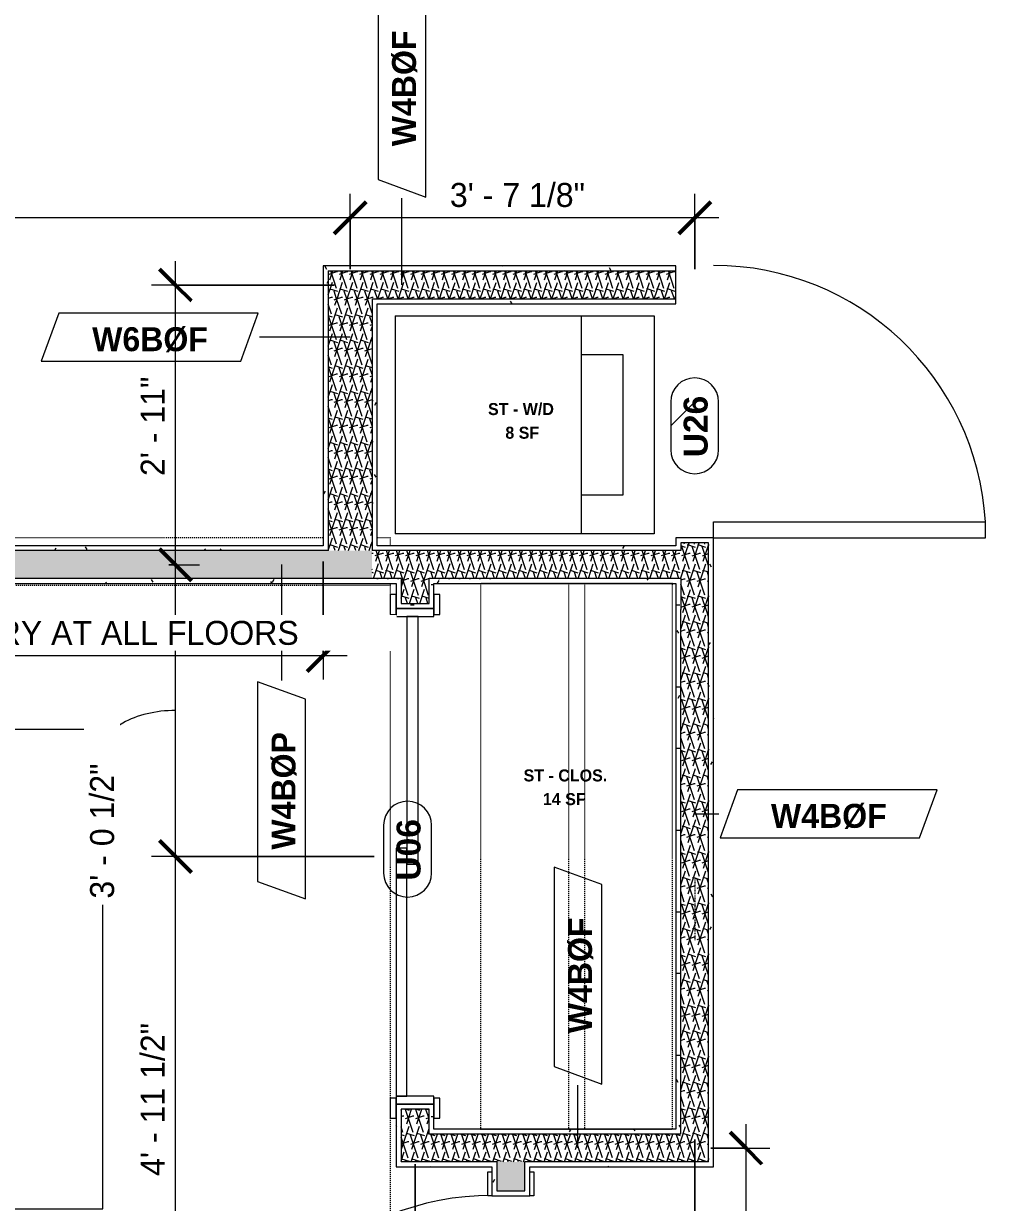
# Model space of a CAD drawing. Header units: inches. Extents: x -4058 to -1781, y 9814 to 12289.
# Drawn here: x -3332.9 to -3211.9, y 10569.7 to 10717.2 of the extents above; entities that cross this region are included whole.
import ezdxf

# ---------------------------------------------------------------- set-up
doc = ezdxf.new("R2010")
doc.units = ezdxf.units.IN
doc.header["$MEASUREMENT"] = 0
doc.linetypes.add('Dash', pattern=[0.25, 0.125, -0.125])
doc.linetypes.add('Dash 3_32_', pattern=[0.1875, 0.09375, -0.09375])
for name, color, linetype, lineweight in [('A-ANNO-DIMS', 211, 'Continuous', 9), ('A-ANNO-DIMS-32', 211, 'Continuous', 9), ('A-AREA-IDEN', 2, 'Continuous', 9), ('A-DETL-1', 90, 'Dash 3_32_', 9), ('A-DOOR-2', 31, 'Continuous', 9), ('A-DOOR-FRAM', 31, 'Continuous', 9), ('A-DOOR-IDEN', 31, 'Continuous', 9), ('A-WALL-2', 113, 'Continuous', 9), ('A-WALL-IDEN', 211, 'Continuous', 9), ('A-WALL-PATT-1', 9, 'Continuous', 9), ('I-FURN', 30, 'Continuous', 9), ('I-FURN-HDLN', 30, 'Dash', 9), ('P-SANR-FIXT', 6, 'Continuous', 9), ('Q-CASE', 31, 'Continuous', 9), ('Q-CASE-HDLN', 31, 'Dash', 9)]:
    doc.layers.add(name, color=color, linetype=linetype, lineweight=lineweight)
doc.styles.add('Arial_B', font='arialbd.ttf', dxfattribs={"height": 3})
doc.styles.add('Century Gothic', font='ufonts.com_century-gothic.ttf', dxfattribs={"height": 3})
doc.styles.add('Century Gothic_B', font='GOTHICB.TTF', dxfattribs={"height": 3})
doc.styles.add('Century Gothic_B_1', font='GOTHICB.TTF', dxfattribs={"height": 1.5})
doc.dimstyles.new('THE_DIMENSION_STRING', dxfattribs={"dimscale": 12, "dimtxt": 3.132505, "dimasz": 0.333333, "dimexe": 0.25, "dimexo": 0.166667, "dimgap": 0.041667, "dimtad": 1, "dimdec": 4, "dimrnd": 0.0625, "dimzin": 3, "dimdsep": 46, "dimlunit": 4, "dimtxsty": 'Century Gothic', "dimblk1": 'OBLIQUE', "dimblk2": 'OBLIQUE', "dimsah": 1, "dimcen": 0.09, "dimdle": 0.25, "dimazin": 0, "dimtfac": 1, "dimtdec": 4, "dimtix": 1, "dimtmove": 0, "dimatfit": 3, "dimfxl": 1, "dimtvp": 1, "dimtfill": 1, "dimfrac": 2, "dimtolj": 1, "dimtzin": 0, "dimarcsym": 2})
doc.dimstyles.new('THE_DIMENSION_STRING_1', dxfattribs={"dimscale": 12, "dimtxt": 3.132505, "dimasz": 0.333333, "dimexe": 0.25, "dimexo": 0.166667, "dimgap": 0.041667, "dimtad": 1, "dimdec": 4, "dimrnd": 0.0625, "dimzin": 3, "dimdsep": 46, "dimlunit": 4, "dimtxsty": 'Century Gothic', "dimblk1": 'OBLIQUE', "dimblk2": 'OBLIQUE', "dimsah": 1, "dimcen": 0.09, "dimdle": 0.25, "dimazin": 0, "dimtfac": 1, "dimtdec": 4, "dimtix": 1, "dimtmove": 1, "dimatfit": 3, "dimfxl": 1, "dimtvp": 1, "dimtfill": 1, "dimfrac": 2, "dimtolj": 1, "dimtzin": 0, "dimarcsym": 2})
doc.dimstyles.new('THE_DIMENSION_STRING_2', dxfattribs={"dimscale": 12, "dimtxt": 3.132505, "dimasz": 0.333333, "dimexe": 0.25, "dimexo": 0.166667, "dimgap": 0.041667, "dimtad": 1, "dimdec": 4, "dimrnd": 0.0625, "dimzin": 3, "dimdsep": 46, "dimlunit": 4, "dimtxsty": 'Century Gothic', "dimblk1": 'OBLIQUE', "dimblk2": 'OBLIQUE', "dimsah": 1, "dimcen": 0.09, "dimdle": 0.25, "dimazin": 0, "dimtfac": 1, "dimtdec": 4, "dimtix": 1, "dimtmove": 0, "dimatfit": 3, "dimfxl": 1, "dimtvp": 1, "dimtfill": 1, "dimfrac": 2, "dimtolj": 1, "dimtzin": 0, "dimarcsym": 2})
doc.dimstyles.new('THE_DIMENSION_STRING_3', dxfattribs={"dimscale": 12, "dimtxt": 3.132505, "dimasz": 0.333333, "dimexe": 0.25, "dimexo": 0.166667, "dimgap": 0.041667, "dimtad": 1, "dimdec": 4, "dimrnd": 0.0625, "dimzin": 3, "dimdsep": 46, "dimlunit": 4, "dimtxsty": 'Century Gothic', "dimblk1": 'OBLIQUE', "dimblk2": 'OBLIQUE', "dimsah": 1, "dimcen": 0.09, "dimdle": 0.25, "dimazin": 0, "dimtfac": 1, "dimtdec": 4, "dimtix": 1, "dimtmove": 0, "dimatfit": 3, "dimfxl": 1, "dimtvp": 1, "dimtfill": 1, "dimfrac": 2, "dimtolj": 1, "dimtzin": 0, "dimarcsym": 2})
doc.dimstyles.new('THE_DIMENSION_STRING_5', dxfattribs={"dimscale": 12, "dimtxt": 3.132505, "dimasz": 0.333333, "dimexe": 0.25, "dimexo": 0.166667, "dimgap": 0.041667, "dimtad": 1, "dimdec": 4, "dimrnd": 0.0625, "dimzin": 3, "dimdsep": 46, "dimlunit": 4, "dimtxsty": 'Century Gothic', "dimblk1": 'OBLIQUE', "dimblk2": 'OBLIQUE', "dimsah": 1, "dimcen": 0.09, "dimdle": 0.25, "dimazin": 0, "dimtfac": 1, "dimtdec": 4, "dimtix": 1, "dimtmove": 0, "dimatfit": 3, "dimfxl": 1, "dimtvp": 1, "dimtfill": 1, "dimfrac": 2, "dimtolj": 1, "dimtzin": 0, "dimarcsym": 2})
pattern_1 = [(0, (0, 0), (10.24, 2.56), [0.422, -7.258, 0.422, -7.258, -40.96]), (0, (0, 0), (10.24, 2.56), [-15.36, 0.422, -14.938, 0.422, -7.258, -17.92]), (0, (0, 0), (10.24, 2.56), [-38.4, 0.422, -4.698, 0.422, -12.378]), (120, (3.84, 1.28), (-7.33702503, 7.58810013), [0.422, -7.258, 0.422, -7.258, -40.96]), (120, (3.84, 1.28), (-7.33702503, 7.58810013), [-15.36, 0.422, -14.938, 0.422, -7.258, -17.92]), (120, (3.84, 1.28), (-7.33702503, 7.58810013), [-38.4, 0.422, -4.698, 0.422, -12.378]), (240, (5.12, 6.4), (-2.90297497, -10.14810013), [0.422, -7.258, 0.422, -7.258, -40.96]), (240, (5.12, 6.4), (-2.90297497, -10.14810013), [-15.36, 0.422, -14.938, 0.422, -7.258, -17.92]), (240, (5.12, 6.4), (-2.90297497, -10.14810013), [-38.4, 0.422, -4.698, 0.422, -12.378])]
pattern_2 = [(161.57, (0.16, 0.16), (-1.279773737, -0.000426766), [0, -9.107, 1.011, 0]), (18.43, (-0.16, 0.16), (-1.279773737, 0.000426766), [0, -9.107, 1.011, 0]), (108.43, (0.16, 0.16), (0.639452382, -3.199964008), [3.035, -7.083]), (71.57, (-0.16, 0.16), (0.639452382, 3.199964008), [3.035, -7.083])]

# ---------------------------------------------------------------- blocks, each defined once
blk = doc.blocks.new('SLIDING - FLUSH - SLIDING - FLUSH - 5-0 x 6-8-3934327-UNITS PLANS - 3RD FLOOR')
at = {"layer": 'A-DOOR-2'}
for p, q in [((-30.25, 3), (-32.75, 3)), ((-32.75, 3), (-32.75, 2.25)), ((-30.25, 2.25), (-30.25, 3)), ((30.25, 3), (30.25, 2.25)), ((32.75, 3), (30.25, 3)), ((32.75, 2.25), (32.75, 3)), ((-32.75, 2.25), (-30.25, 2.25)), ((1, 2.25), (-30, 2.25)), ((-30, 2.25), (-30, 0.88)), ((1, 0.88), (1, 2.25)), ((30.25, 2.25), (32.75, 2.25)), ((-30, 0.88), (1, 0.88)), ((30, 0.88), (-1, 0.88)), ((-1, 0.88), (-1, -0.5)), ((30, -0.5), (30, 0.88)), ((-1, -0.5), (30, -0.5)), ((-30.25, -2.5), (-32.75, -2.5)), ((-32.75, -2.5), (-32.75, -3.25)), ((-30.25, -3.25), (-30.25, -2.5)), ((32.75, -2.5), (30.25, -2.5)), ((30.25, -2.5), (30.25, -3.25)), ((32.75, -3.25), (32.75, -2.5)), ((-32.75, -3.25), (-30.25, -3.25)), ((30.25, -3.25), (32.75, -3.25))]:
    blk.add_line(p, q, dxfattribs=at)
at = {"layer": 'A-DOOR-FRAM'}
for p, q in [((-30, 2.25), (-31, 2.25)), ((-31, 2.25), (-31, -2.5)), ((-30, -2.5), (-30, 2.25)), ((31, 2.25), (30, 2.25)), ((30, 2.25), (30, -2.5)), ((31, -2.5), (31, 2.25)), ((-31, -2.5), (-30, -2.5)), ((30, -2.5), (31, -2.5))]:
    blk.add_line(p, q, dxfattribs=at)
blk = doc.blocks.new('SWING - SINGLE - FLUSH - SWING - FLUSH - 2-10 x 6-8 - PRIVACY-3983845-UNITS PLANS - 3RD FLOOR')
at = {"layer": 'A-DOOR-2'}
for p, q in [((15, -2.37), (15, -36.38)), ((17, -2.37), (15, -2.37)), ((17, -2.37), (17, -36.38)), ((17, -36.38), (15, -36.38))]:
    blk.add_line(p, q, dxfattribs=at)
blk.add_arc((17, -2.37), 34.07, 180, 266.6343, dxfattribs=at)
at = {"layer": 'A-DOOR-FRAM'}
for p, q in [((-20, 2.38), (-20, 2.88)), ((-20, 2.88), (-17, 2.88)), ((-17, 2.38), (-20, 2.38)), ((-17, 2.88), (-17, 2.38)), ((17, 2.38), (17, 2.88)), ((17, 2.88), (20, 2.88)), ((20, 2.38), (17, 2.38)), ((20, 2.88), (20, 2.38)), ((-20, -2.37), (-17, -2.37)), ((-20, -2.87), (-20, -2.37)), ((-17, -2.87), (-20, -2.87)), ((-17, -2.37), (-17, -2.87)), ((17, -2.37), (20, -2.37)), ((17, -2.87), (17, -2.37)), ((20, -2.87), (17, -2.87)), ((20, -2.37), (20, -2.87))]:
    blk.add_line(p, q, dxfattribs=at)
blk = doc.blocks.new('OD_CW_Closet - OD_CW_Closet-3786619-UNITS PLANS - 3RD FLOOR')
at = {"layer": 'Q-CASE-HDLN'}
for p, q in [((68.99, 24), (0.74, 24)), ((0.74, 24), (0.74, 0)), ((68.99, 0), (68.99, 24)), ((0.74, 13), (68.99, 13)), ((0.74, 11), (68.99, 11)), ((0.74, 0), (68.99, 0))]:
    blk.add_line(p, q, dxfattribs=at)
blk = doc.blocks.new('SWING - SINGLE - FLUSH - SWING - OFFSET PIVOT - 34_ x 80_ - DRYWALL FRAME-3983855-UNITS PLANS - 3RD FLOOR')
at = {"layer": 'A-DOOR-2'}
for p, q in [((15, 2.37), (15, 36.38)), ((17, 36.38), (15, 36.38)), ((17, 2.37), (17, 36.38)), ((17, 2.37), (15, 2.37))]:
    blk.add_line(p, q, dxfattribs=at)
blk.add_arc((17, 2.37), 34.07, 93.3657, 180, dxfattribs=at)
blk = doc.blocks.new('Bed-Standard - Queen 60_ x 79_-V86-UNITS PLANS - 3RD FLOOR')
at = {"layer": 'I-FURN'}
for p, q in [((40.69, 37.7), (-19.31, 37.7)), ((-19.31, 37.7), (-19.31, -41.3)), ((40.69, -41.3), (40.69, 37.7)), ((-16.31, 35.7), (-16.31, 23.7)), ((-16.31, 35.7), (37.69, 35.7)), ((37.69, 35.7), (37.69, 23.7)), ((40.69, 23.7), (-19.31, 17.13)), ((-16.31, 23.7), (37.69, 23.7)), ((-19.31, -41.3), (40.69, -41.3))]:
    blk.add_line(p, q, dxfattribs=at)
at = {"layer": 'I-FURN-HDLN'}
for p, q in [((-55.31, 37.7), (-55.31, 37.2)), ((58.69, -77.3), (58.69, 37.7)), ((64.69, 37.39), (64.69, 37.7)), ((64.69, -68.86), (64.69, 13.39)), ((-55.31, -17.36), (-55.31, -51.36)), ((64.69, -77.3), (64.69, -75.61)), ((-55.31, -77.3), (-7.94, -77.3)), ((-5.44, -77.3), (55.06, -77.3)), ((57.56, -77.3), (58.94, -77.3)), ((63.69, -77.3), (64.69, -77.3))]:
    blk.add_line(p, q, dxfattribs=at)
blk = doc.blocks.new('Stacked Washer and Dryer - 26_x25_ - Private-3627842-UNITS PLANS - 3RD FLOOR')
at = {"layer": 'P-SANR-FIXT'}
for p, q in [((0, 13.625), (32.4375, 13.625)), ((0, 13.625), (0, -13.625)), ((23.34375, -13.625), (23.34375, 13.625)), ((32.4375, 13.625), (32.4375, -13.625)), ((28.53125, 8.75), (23.34375, 8.75)), ((28.53125, -8.75), (28.53125, 8.75)), ((23.34375, -8.75), (28.53125, -8.75)), ((32.4375, -13.625), (0, -13.625))]:
    blk.add_line(p, q, dxfattribs=at)
blk = doc.blocks.new('DIMBLOCK112-UNITS PLANS - 3RD FLOOR')
at = {"layer": 'A-ANNO-DIMS-32', "lineweight": 50}
for p, q in [((-3313.9, 10613.03), (-3315.9, 10615.03)), ((-3313.9, 10613.03), (-3311.9, 10611.03)), ((-3313.9, 10553.53), (-3315.9, 10555.53)), ((-3313.9, 10553.53), (-3311.9, 10551.53))]:
    blk.add_line(p, q, dxfattribs=at)
at = {"layer": 'A-ANNO-DIMS-32'}
for p, q in [((-3289.05, 10613.03), (-3316.9, 10613.03)), ((-3313.9, 10553.53), (-3313.9, 10613.03)), ((-3313.9, 10613.03), (-3289.05, 10613.03)), ((-3296.02, 10553.53), (-3316.9, 10553.53)), ((-3313.9, 10553.53), (-3296.02, 10553.53))]:
    blk.add_line(p, q, dxfattribs=at)
at = {"layer": 'A-ANNO-DIMS-32', "color": 0, "insert": (-3318.25, 10573.04), "char_height": 3, "width": 24.5827, "attachment_point": 1, "rotation": 90, "line_spacing_factor": 0.984502, "style": 'Century Gothic', "bg_fill": 3, "box_fill_scale": 1.25, "bg_fill_color": 256, "bg_fill_true_color": 13158600, "bg_fill_transparency": 0}
blk.add_mtext('4\' - 11 1/2"', dxfattribs=at)
blk = doc.blocks.new('_Oblique')
at = {"color": 0, "linetype": 'ByBlock', "lineweight": -2}
blk.add_line((-0.5, -0.5), (0.5, 0.5), dxfattribs=at)
blk = doc.blocks.new('DIMBLOCK113-UNITS PLANS - 3RD FLOOR')
at = {"layer": 'A-ANNO-DIMS-32', "lineweight": 50}
for p, q in [((-3313.9, 10649.53), (-3315.9, 10651.53)), ((-3313.9, 10649.53), (-3311.9, 10647.53)), ((-3313.9, 10613.03), (-3315.9, 10615.03)), ((-3313.9, 10613.03), (-3311.9, 10611.03))]:
    blk.add_line(p, q, dxfattribs=at)
at = {"layer": 'A-ANNO-DIMS-32'}
for p, q in [((-3314.73, 10649.53), (-3310.9, 10649.53)), ((-3313.9, 10649.53), (-3314.73, 10649.53)), ((-3313.9, 10613.03), (-3313.9, 10649.53)), ((-3289.05, 10613.03), (-3316.9, 10613.03)), ((-3313.9, 10613.03), (-3289.05, 10613.03))]:
    blk.add_line(p, q, dxfattribs=at)
blk.add_ellipse((-3313.9, 10625.89), major_axis=(9.31, 0), ratio=0.579435, start_param=1.570796, end_param=3.141593, dxfattribs=at)
at = {"layer": 'A-ANNO-DIMS-32', "color": 0, "insert": (-3324.59, 10607.74), "char_height": 3, "width": 21.7784, "attachment_point": 1, "rotation": 90, "line_spacing_factor": 0.984502, "style": 'Century Gothic', "bg_fill": 3, "box_fill_scale": 1.25, "bg_fill_color": 256, "bg_fill_true_color": 13158600, "bg_fill_transparency": 0}
blk.add_mtext('3\' - 0 1/2"', dxfattribs=at)
blk = doc.blocks.new('DIMBLOCK114-UNITS PLANS - 3RD FLOOR')
at = {"layer": 'A-ANNO-DIMS-32'}
for p, q in [((-3313.9, 10649.53), (-3313.9, 10687.53)), ((-3294.05, 10684.53), (-3316.9, 10684.53)), ((-3313.9, 10684.53), (-3294.05, 10684.53)), ((-3314.73, 10649.53), (-3310.9, 10649.53)), ((-3313.9, 10649.53), (-3314.73, 10649.53))]:
    blk.add_line(p, q, dxfattribs=at)
at = {"layer": 'A-ANNO-DIMS-32', "lineweight": 50}
for p, q in [((-3313.9, 10684.53), (-3315.9, 10686.53)), ((-3313.9, 10684.53), (-3311.9, 10682.53)), ((-3313.9, 10649.53), (-3315.9, 10651.53)), ((-3313.9, 10649.53), (-3311.9, 10647.53))]:
    blk.add_line(p, q, dxfattribs=at)
at = {"layer": 'A-ANNO-DIMS-32', "color": 0, "insert": (-3318.25, 10660.62), "char_height": 3, "width": 15.394, "attachment_point": 1, "rotation": 90, "line_spacing_factor": 0.984502, "style": 'Century Gothic', "bg_fill": 3, "box_fill_scale": 1.25, "bg_fill_color": 256, "bg_fill_true_color": 13158600, "bg_fill_transparency": 0}
blk.add_mtext('2\' - 11"', dxfattribs=at)
blk = doc.blocks.new('DIMBLOCK115-UNITS PLANS - 3RD FLOOR')
at = {"layer": 'A-ANNO-DIMS-32'}
for p, q in [((-3283.92, 10574.53), (-3283.92, 10561.2)), ((-3283.92, 10564.2), (-3283.92, 10574.53)), ((-3248.92, 10574.53), (-3248.92, 10561.2)), ((-3248.92, 10564.2), (-3248.92, 10574.53)), ((-3286.92, 10564.2), (-3245.92, 10564.2))]:
    blk.add_line(p, q, dxfattribs=at)
at = {"layer": 'A-ANNO-DIMS-32', "lineweight": 50}
for p, q in [((-3283.92, 10564.2), (-3281.92, 10566.2)), ((-3248.92, 10564.2), (-3246.92, 10566.2)), ((-3283.92, 10564.2), (-3285.92, 10562.2)), ((-3248.92, 10564.2), (-3250.92, 10562.2))]:
    blk.add_line(p, q, dxfattribs=at)
at = {"layer": 'A-ANNO-DIMS-32', "color": 0, "insert": (-3272.84, 10568.55), "char_height": 3, "width": 15.394, "attachment_point": 1, "line_spacing_factor": 0.984502, "style": 'Century Gothic', "bg_fill": 3, "box_fill_scale": 1.25, "bg_fill_color": 256, "bg_fill_true_color": 13158600, "bg_fill_transparency": 0}
blk.add_mtext('2\' - 11"', dxfattribs=at)
blk = doc.blocks.new('DIMBLOCK118-UNITS PLANS - 3RD FLOOR')
at = {"layer": 'A-ANNO-DIMS-32'}
for p, q in [((-3248.92, 10574.53), (-3248.92, 10545.96)), ((-3248.92, 10548.96), (-3248.92, 10574.53)), ((-3271.92, 10549.79), (-3271.92, 10545.96)), ((-3271.92, 10548.96), (-3271.92, 10549.79)), ((-3271.92, 10548.96), (-3245.92, 10548.96))]:
    blk.add_line(p, q, dxfattribs=at)
at = {"layer": 'A-ANNO-DIMS-32', "lineweight": 50}
for p, q in [((-3271.92, 10548.96), (-3269.92, 10550.96)), ((-3248.92, 10548.96), (-3246.92, 10550.96)), ((-3271.92, 10548.96), (-3273.92, 10546.96)), ((-3248.92, 10548.96), (-3250.92, 10546.96))]:
    blk.add_line(p, q, dxfattribs=at)
at = {"layer": 'A-ANNO-DIMS-32', "color": 0, "insert": (-3266.84, 10553.31), "char_height": 3, "width": 15.394, "attachment_point": 1, "line_spacing_factor": 0.984502, "style": 'Century Gothic', "bg_fill": 3, "box_fill_scale": 1.25, "bg_fill_color": 256, "bg_fill_true_color": 13158600, "bg_fill_transparency": 0}
blk.add_mtext('1\' - 11"', dxfattribs=at)
blk = doc.blocks.new('Wall Tag - Arch Wall-3956453-UNITS PLANS - 3RD FLOOR')
at = {"layer": 'A-WALL-IDEN'}
for p, q in [((-0.3561, 0.0937), (-0.4244, -0.0937)), ((0.4244, 0.0937), (-0.3561, 0.0937)), ((0.3561, -0.0937), (0.4244, 0.0937)), ((-0.4244, -0.0937), (0.3561, -0.0937))]:
    blk.add_line(p, q, dxfattribs=at)
blk = doc.blocks.new('Door Tag - Type Mark-2601225-UNITS PLANS - 3RD FLOOR')
at = {"layer": 'A-DOOR-IDEN'}
for p, q in [((0.09375, 0.09375), (-0.09375, 0.09375)), ((-0.09375, -0.09375), (0.09375, -0.09375))]:
    blk.add_line(p, q, dxfattribs=at)
for centre, start, end in [((-0.09375, 0), 90, 270), ((0.09375, 0), 270, 90)]:
    blk.add_arc(centre, 0.09375, start, end, dxfattribs=at)
blk = doc.blocks.new('DIMBLOCK374-UNITS PLANS - 3RD FLOOR')
at = {"layer": 'A-ANNO-DIMS-32'}
for p, q in [((-3292.05, 10686.53), (-3292.05, 10695.95)), ((-3248.92, 10686.53), (-3248.92, 10695.95)), ((-3245.92, 10692.95), (-3292.05, 10692.95)), ((-3292.05, 10692.95), (-3292.05, 10686.53)), ((-3248.92, 10692.95), (-3248.92, 10686.53))]:
    blk.add_line(p, q, dxfattribs=at)
at = {"layer": 'A-ANNO-DIMS-32', "lineweight": 50}
for p, q in [((-3292.05, 10692.95), (-3290.05, 10694.95)), ((-3248.92, 10692.95), (-3246.92, 10694.95)), ((-3292.05, 10692.95), (-3294.05, 10690.95)), ((-3248.92, 10692.95), (-3250.92, 10690.95))]:
    blk.add_line(p, q, dxfattribs=at)
at = {"layer": 'A-ANNO-DIMS-32', "color": 0, "insert": (-3279.56, 10697.3), "char_height": 3, "width": 21.7784, "attachment_point": 1, "line_spacing_factor": 0.984502, "style": 'Century Gothic', "bg_fill": 3, "box_fill_scale": 1.25, "bg_fill_color": 256, "bg_fill_true_color": 13158600, "bg_fill_transparency": 0}
blk.add_mtext('3\' - 7 1/8"', dxfattribs=at)
blk = doc.blocks.new('DIMBLOCK375-UNITS PLANS - 3RD FLOOR')
at = {"layer": 'A-ANNO-DIMS-32'}
for p, q in [((-3405.92, 10692.12), (-3405.92, 10695.95)), ((-3292.05, 10686.53), (-3292.05, 10695.95)), ((-3292.05, 10692.95), (-3408.92, 10692.95)), ((-3405.92, 10692.95), (-3405.92, 10692.12)), ((-3292.05, 10692.95), (-3292.05, 10686.53))]:
    blk.add_line(p, q, dxfattribs=at)
at = {"layer": 'A-ANNO-DIMS-32', "lineweight": 50}
for p, q in [((-3405.92, 10692.95), (-3403.92, 10694.95)), ((-3292.05, 10692.95), (-3290.05, 10694.95)), ((-3405.92, 10692.95), (-3407.92, 10690.95)), ((-3292.05, 10692.95), (-3294.05, 10690.95))]:
    blk.add_line(p, q, dxfattribs=at)
at = {"layer": 'A-ANNO-DIMS-32', "color": 0, "insert": (-3358.06, 10697.3), "char_height": 3, "width": 21.7784, "attachment_point": 1, "line_spacing_factor": 0.984502, "style": 'Century Gothic', "bg_fill": 3, "box_fill_scale": 1.25, "bg_fill_color": 256, "bg_fill_true_color": 13158600, "bg_fill_transparency": 0}
blk.add_mtext('9\' - 5 7/8"', dxfattribs=at)
blk = doc.blocks.new('DIMBLOCK438-UNITS PLANS - 3RD FLOOR')
at = {"layer": 'A-ANNO-DIMS-32'}
for p, q in [((-3242.5, 10472.53), (-3242.5, 10579.53)), ((-3246.92, 10576.53), (-3239.5, 10576.53)), ((-3242.5, 10576.53), (-3246.92, 10576.53)), ((-3257.92, 10475.53), (-3239.5, 10475.53)), ((-3242.5, 10475.53), (-3257.92, 10475.53))]:
    blk.add_line(p, q, dxfattribs=at)
at = {"layer": 'A-ANNO-DIMS-32', "lineweight": 50}
for p, q in [((-3242.5, 10576.53), (-3244.5, 10578.53)), ((-3242.5, 10576.53), (-3240.5, 10574.53)), ((-3242.5, 10475.53), (-3244.5, 10477.53)), ((-3242.5, 10475.53), (-3240.5, 10473.53))]:
    blk.add_line(p, q, dxfattribs=at)
at = {"layer": 'A-ANNO-DIMS-32', "color": 0, "insert": (-3246.84, 10520.79), "char_height": 3, "width": 12.5897, "attachment_point": 1, "rotation": 90, "line_spacing_factor": 0.984502, "style": 'Century Gothic', "bg_fill": 3, "box_fill_scale": 1.25, "bg_fill_color": 256, "bg_fill_true_color": 13158600, "bg_fill_transparency": 0}
blk.add_mtext('8\' - 5"', dxfattribs=at)
blk = doc.blocks.new('DIMBLOCK796-UNITS PLANS - 3RD FLOOR')
at = {"layer": 'A-ANNO-DIMS-32'}
for p, q in [((-3248.92, 10577.59), (-3248.92, 10545.96)), ((-3248.92, 10548.96), (-3248.92, 10577.59)), ((-3204.32, 10554.76), (-3204.32, 10545.96)), ((-3204.32, 10548.96), (-3204.32, 10554.76)), ((-3251.92, 10548.96), (-3201.32, 10548.96))]:
    blk.add_line(p, q, dxfattribs=at)
at = {"layer": 'A-ANNO-DIMS-32', "lineweight": 50}
for p, q in [((-3248.92, 10548.96), (-3246.92, 10550.96)), ((-3204.32, 10548.96), (-3202.32, 10550.96)), ((-3248.92, 10548.96), (-3250.92, 10546.96)), ((-3204.32, 10548.96), (-3206.32, 10546.96))]:
    blk.add_line(p, q, dxfattribs=at)
at = {"layer": 'A-ANNO-DIMS-32', "color": 0, "insert": (-3235.7, 10553.31), "char_height": 3, "width": 21.7784, "attachment_point": 1, "line_spacing_factor": 0.984502, "style": 'Century Gothic', "bg_fill": 3, "box_fill_scale": 1.25, "bg_fill_color": 256, "bg_fill_true_color": 13158600, "bg_fill_transparency": 0}
blk.add_mtext('3\' - 8 5/8"', dxfattribs=at)
blk = doc.blocks.new('DIMBLOCK1311-UNITS PLANS - 3RD FLOOR')
at = {"layer": 'A-ANNO-DIMS-32'}
for p, q in [((-3389.49, 10649.91), (-3389.49, 10635.16)), ((-3389.49, 10638.16), (-3389.49, 10649.91)), ((-3295.42, 10649.91), (-3295.42, 10635.16)), ((-3295.42, 10638.16), (-3295.42, 10649.91)), ((-3392.49, 10638.16), (-3292.42, 10638.16))]:
    blk.add_line(p, q, dxfattribs=at)
at = {"layer": 'A-ANNO-DIMS-32', "lineweight": 50}
for p, q in [((-3389.49, 10638.16), (-3387.49, 10640.16)), ((-3295.42, 10638.16), (-3293.42, 10640.16)), ((-3389.49, 10638.16), (-3391.49, 10636.16)), ((-3295.42, 10638.16), (-3297.42, 10636.16))]:
    blk.add_line(p, q, dxfattribs=at)
at = {"layer": 'A-ANNO-DIMS-32', "color": 0, "insert": (-3382.08, 10642.5), "char_height": 3, "width": 95.1088, "attachment_point": 1, "line_spacing_factor": 0.984502, "style": 'Century Gothic', "bg_fill": 3, "box_fill_scale": 1.25, "bg_fill_color": 256, "bg_fill_true_color": 13158600, "bg_fill_transparency": 0}
blk.add_mtext('25 SF OPEN CLERESTORY AT ALL FLOORS', dxfattribs=at)

msp = doc.modelspace()

# ---------------------------------------------------------------- hatches: boundary and pattern name
at = {"layer": 'A-WALL-PATT-1'}
h = msp.add_hatch(dxfattribs=at)
h.set_pattern_fill('FP_1', color=256, style=0, pattern_type=2)
h.set_pattern_definition(pattern_1)
h.paths.add_polyline_path([(-3251.29874, 10686.28481), (-3251.29874, 10686.90981), (-3295.42374, 10686.90981), (-3295.42374, 10686.28481), (-3254.6564, 10686.28481)], flags=0)
h = msp.add_hatch(dxfattribs=at)
h.set_pattern_fill('FP_1', color=256, style=0, pattern_type=2)
h.set_pattern_definition(pattern_1)
h.paths.add_polyline_path([(-3295.42374, 10651.90981), (-3294.79874, 10651.90981), (-3294.79874, 10686.28481), (-3295.42374, 10686.28481), (-3295.42374, 10669.36329)], flags=0)
h = msp.add_hatch(dxfattribs=at)
h.set_pattern_fill('FP_5', color=256, style=0, pattern_type=2)
h.set_pattern_definition(pattern_2)
h.paths.add_polyline_path([(-3251.29874, 10682.78481), (-3251.29874, 10686.28481), (-3294.79874, 10686.28481), (-3294.79874, 10682.78481), (-3254.6564, 10682.78481)], flags=0)
h = msp.add_hatch(dxfattribs=at)
h.set_pattern_fill('FP_5', color=256, style=0, pattern_type=2)
h.set_pattern_definition(pattern_2)
h.paths.add_polyline_path([(-3294.79874, 10651.28481), (-3289.29874, 10651.28481), (-3289.29874, 10682.78481), (-3294.79874, 10682.78481), (-3294.79874, 10651.90981)], flags=0)
h = msp.add_hatch(dxfattribs=at)
h.set_pattern_fill('FP_1', color=256, style=0, pattern_type=2)
h.set_pattern_definition(pattern_1)
h.paths.add_polyline_path([(-3289.29874, 10682.15981), (-3251.29874, 10682.15981), (-3251.29874, 10682.78481), (-3289.29874, 10682.78481)], flags=0)
h = msp.add_hatch(dxfattribs=at)
h.set_pattern_fill('FP_1', color=256, style=0, pattern_type=2)
h.set_pattern_definition(pattern_1)
h.paths.add_polyline_path([(-3288.67374, 10651.28481), (-3288.67374, 10682.15981), (-3289.29874, 10682.15981), (-3289.29874, 10651.28481), (-3288.96921, 10651.28481)], flags=0)
h = msp.add_hatch(dxfattribs=at)
h.set_pattern_fill('FP_1', color=256, style=0, pattern_type=2)
h.set_pattern_definition(pattern_1)
h.paths.add_polyline_path([(-3251.29874, 10643.9144), (-3250.67374, 10643.9144), (-3250.67374, 10647.78481), (-3251.29874, 10647.78481), (-3251.29874, 10647.15981)], flags=0)
h.paths.add_polyline_path([(-3251.29874, 10651.28481), (-3250.67374, 10651.28481), (-3250.67374, 10652.28481), (-3248.92374, 10652.28481), (-3248.92374, 10652.90981), (-3251.29874, 10652.90981), (-3251.29874, 10651.90981)], flags=0)
h = msp.add_hatch(dxfattribs=at)
h.set_pattern_fill('FP_1', color=256, style=0, pattern_type=2)
h.set_pattern_definition(pattern_1)
h.paths.add_polyline_path([(-3247.17374, 10643.9144), (-3246.54874, 10643.9144), (-3246.54874, 10652.90981), (-3248.92374, 10652.90981), (-3248.92374, 10652.28481), (-3247.17374, 10652.28481)], flags=0)
h = msp.add_hatch(dxfattribs=at)
h.set_pattern_fill('FP_1', color=256, style=0, pattern_type=2)
h.set_pattern_definition(pattern_1)
h.paths.add_polyline_path([(-3401.67374, 10651.28481), (-3393.86124, 10651.28481), (-3393.86124, 10651.90981), (-3401.67374, 10651.90981)], flags=0)
h.paths.add_polyline_path([(-3390.11124, 10651.28481), (-3294.79874, 10651.28481), (-3294.79874, 10651.90981), (-3390.11124, 10651.90981)], flags=0)
h = msp.add_hatch(dxfattribs=at)
h.set_pattern_fill('FP_5', color=256, style=0, pattern_type=2)
h.set_pattern_definition(pattern_2)
h.paths.add_polyline_path([(-3401.67374, 10647.78481), (-3289.29874, 10647.78481), (-3289.29874, 10651.28481), (-3401.67374, 10651.28481)], flags=0)
h = msp.add_hatch(dxfattribs=at)
h.set_pattern_fill('FP_5', color=256, style=0, pattern_type=2)
h.set_pattern_definition(pattern_2)
h.paths.add_polyline_path([(-3285.67374, 10647.78481), (-3250.67374, 10647.78481), (-3250.67374, 10651.28481), (-3289.29874, 10651.28481), (-3289.29874, 10647.78481), (-3288.67374, 10647.78481)], flags=0)
h = msp.add_hatch(dxfattribs=at)
h.set_pattern_fill('FP_1', color=256, style=0, pattern_type=2)
h.set_pattern_definition(pattern_1)
h.paths.add_polyline_path([(-3288.67374, 10651.28481), (-3251.29874, 10651.28481), (-3251.29874, 10651.90981), (-3288.67374, 10651.90981)], flags=0)
h = msp.add_hatch(dxfattribs=at)
h.set_pattern_fill('FP_5', color=256, style=0, pattern_type=2)
h.set_pattern_definition(pattern_2)
h.paths.add_polyline_path([(-3247.17374, 10643.9144), (-3247.17374, 10652.28481), (-3250.67374, 10652.28481), (-3250.67374, 10643.9144), (-3248.92374, 10643.9144)], flags=0)
h = msp.add_hatch(dxfattribs=at)
h.set_pattern_fill('FP_1', color=256, style=0, pattern_type=2)
h.set_pattern_definition(pattern_1)
h.paths.add_polyline_path([(-3401.67374, 10647.15981), (-3288.67374, 10647.15981), (-3288.67374, 10647.78481), (-3401.67374, 10647.78481)], flags=0)
h = msp.add_hatch(dxfattribs=at)
h.set_pattern_fill('FP_1', color=256, style=0, pattern_type=2)
h.set_pattern_definition(pattern_1)
h.paths.add_polyline_path([(-3288.67374, 10647.15981), (-3285.67374, 10647.15981), (-3285.67374, 10647.78481), (-3288.67374, 10647.78481)], flags=0)
h.paths.add_polyline_path([(-3282.17374, 10647.15981), (-3251.29874, 10647.15981), (-3251.29874, 10647.78481), (-3282.17374, 10647.78481)], flags=0)
h = msp.add_hatch(dxfattribs=at)
h.set_pattern_fill('FP_1', color=256, style=0, pattern_type=2)
h.set_pattern_definition(pattern_1)
h.paths.add_polyline_path([(-3286.29874, 10574.15981), (-3285.67374, 10574.15981), (-3285.67374, 10581.40981), (-3283.92374, 10581.40981), (-3283.92374, 10582.03481), (-3286.29874, 10582.03481), (-3286.29874, 10575.8283)], flags=0)
h.paths.add_polyline_path([(-3286.29874, 10644.03481), (-3283.92374, 10644.03481), (-3283.92374, 10644.65981), (-3285.67374, 10644.65981), (-3285.67374, 10647.15981), (-3286.29874, 10647.15981)], flags=0)
h = msp.add_hatch(dxfattribs=at)
h.set_pattern_fill('FP_5', color=256, style=0, pattern_type=2)
h.set_pattern_definition(pattern_2)
h.paths.add_polyline_path([(-3282.17374, 10574.78481), (-3282.17374, 10581.40981), (-3285.67374, 10581.40981), (-3285.67374, 10574.78481)], flags=0)
h.paths.add_polyline_path([(-3285.67374, 10644.65981), (-3282.17374, 10644.65981), (-3282.17374, 10647.78481), (-3285.67374, 10647.78481), (-3285.67374, 10647.15981)], flags=0)
h = msp.add_hatch(dxfattribs=at)
h.set_pattern_fill('FP_1', color=256, style=0, pattern_type=2)
h.set_pattern_definition(pattern_1)
h.paths.add_polyline_path([(-3282.17374, 10578.28481), (-3281.54874, 10578.28481), (-3281.54874, 10582.03481), (-3283.92374, 10582.03481), (-3283.92374, 10581.40981), (-3282.17374, 10581.40981)], flags=0)
h.paths.add_polyline_path([(-3281.54874, 10644.03481), (-3281.54874, 10647.15981), (-3282.17374, 10647.15981), (-3282.17374, 10644.65981), (-3283.92374, 10644.65981), (-3283.92374, 10644.03481)], flags=0)
h = msp.add_hatch(dxfattribs=at)
h.set_pattern_fill('FP_1', color=256, style=0, pattern_type=2)
h.set_pattern_definition(pattern_1)
h.paths.add_polyline_path([(-3250.67374, 10578.28481), (-3250.67374, 10643.9144), (-3251.29874, 10643.9144), (-3251.29874, 10578.28481)], flags=0)
h = msp.add_hatch(dxfattribs=at)
h.set_pattern_fill('FP_5', color=256, style=0, pattern_type=2)
h.set_pattern_definition(pattern_2)
h.paths.add_polyline_path([(-3250.67374, 10574.78481), (-3247.17374, 10574.78481), (-3247.17374, 10643.9144), (-3250.67374, 10643.9144), (-3250.67374, 10578.28481)], flags=0)
h = msp.add_hatch(dxfattribs=at)
h.set_pattern_fill('FP_1', color=256, style=0, pattern_type=2)
h.set_pattern_definition(pattern_1)
h.paths.add_polyline_path([(-3246.54874, 10574.15981), (-3246.54874, 10643.9144), (-3247.17374, 10643.9144), (-3247.17374, 10574.15981)], flags=0)
h = msp.add_hatch(dxfattribs=at)
h.set_pattern_fill('FP_5', color=256, style=0, pattern_type=2)
h.set_pattern_definition(pattern_2)
h.paths.add_polyline_path([(-3282.17374, 10574.78481), (-3250.67374, 10574.78481), (-3250.67374, 10578.28481), (-3282.17374, 10578.28481), (-3282.17374, 10575.8283)], flags=0)
h = msp.add_hatch(dxfattribs=at)
h.set_pattern_fill('FP_1', color=256, style=0, pattern_type=2)
h.set_pattern_definition(pattern_1)
h.paths.add_polyline_path([(-3281.54874, 10578.28481), (-3251.29874, 10578.28481), (-3251.29874, 10578.90981), (-3281.54874, 10578.90981)], flags=0)
h = msp.add_hatch(dxfattribs=at)
h.set_pattern_fill('FP_1', color=256, style=0, pattern_type=2)
h.set_pattern_definition(pattern_1)
h.paths.add_polyline_path([(-3285.67374, 10574.15981), (-3273.67374, 10574.15981), (-3273.67374, 10574.78481), (-3285.67374, 10574.78481)], flags=0)
h.paths.add_polyline_path([(-3270.17374, 10574.15981), (-3247.17374, 10574.15981), (-3247.17374, 10574.78481), (-3270.17374, 10574.78481)], flags=0)
h = msp.add_hatch(dxfattribs=at)
h.set_pattern_fill('FP_5', color=256, style=0, pattern_type=2)
h.set_pattern_definition(pattern_2)
h.paths.add_polyline_path([(-3273.67374, 10475.5394), (-3270.17374, 10475.5394), (-3270.17374, 10489.90981), (-3273.67374, 10489.90981), (-3273.67374, 10482.29331)], flags=0)
h.paths.add_polyline_path([(-3273.67374, 10525.15981), (-3270.17374, 10525.15981), (-3270.17374, 10535.90981), (-3273.67374, 10535.90981), (-3273.67374, 10528.78481)], flags=0)
h.paths.add_polyline_path([(-3273.67374, 10571.15981), (-3270.17374, 10571.15981), (-3270.17374, 10574.78481), (-3273.67374, 10574.78481), (-3273.67374, 10574.15981)], flags=0)
h = msp.add_hatch(dxfattribs=at)
h.set_pattern_fill('FP_1', color=256, style=0, pattern_type=2)
h.set_pattern_definition(pattern_1)
h.paths.add_polyline_path([(-3273.67374, 10475.5394), (-3273.67374, 10489.90981), (-3271.92374, 10489.90981), (-3271.92374, 10490.53481), (-3274.29874, 10490.53481), (-3274.29874, 10475.5394)], flags=0)
h.paths.add_polyline_path([(-3274.29874, 10524.53481), (-3271.92374, 10524.53481), (-3271.92374, 10525.15981), (-3273.67374, 10525.15981), (-3273.67374, 10528.78481), (-3274.29874, 10528.78481), (-3274.29874, 10528.15981)], flags=0)
h.paths.add_polyline_path([(-3273.67374, 10532.28481), (-3273.67374, 10535.90981), (-3271.92374, 10535.90981), (-3271.92374, 10536.53481), (-3274.29874, 10536.53481), (-3274.29874, 10532.28481)], flags=0)
h.paths.add_polyline_path([(-3274.29874, 10570.53481), (-3271.92374, 10570.53481), (-3271.92374, 10571.15981), (-3273.67374, 10571.15981), (-3273.67374, 10574.15981), (-3274.29874, 10574.15981)], flags=0)
h = msp.add_hatch(dxfattribs=at)
h.set_pattern_fill('FP_1', color=256, style=0, pattern_type=2)
h.set_pattern_definition(pattern_1)
h.paths.add_polyline_path([(-3270.17374, 10475.5394), (-3269.54874, 10475.5394), (-3269.54874, 10490.53481), (-3271.92374, 10490.53481), (-3271.92374, 10489.90981), (-3270.17374, 10489.90981), (-3270.17374, 10482.29331)], flags=0)
h.paths.add_polyline_path([(-3271.92374, 10524.53481), (-3269.54874, 10524.53481), (-3269.54874, 10536.53481), (-3271.92374, 10536.53481), (-3271.92374, 10535.90981), (-3270.17374, 10535.90981), (-3270.17374, 10525.15981), (-3271.92374, 10525.15981)], flags=0)
h.paths.add_polyline_path([(-3271.92374, 10570.53481), (-3269.54874, 10570.53481), (-3269.54874, 10574.15981), (-3270.17374, 10574.15981), (-3270.17374, 10571.15981), (-3271.92374, 10571.15981)], flags=0)

# ---------------------------------------------------------------- linework, layer by layer
at = {"layer": 'A-DETL-1'}
msp.add_line((-3248.92374, 10610.2246), (-3248.92374, 10602.53481), dxfattribs=at)
at = {"layer": 'A-DOOR-IDEN'}
msp.add_line((-3248.92374, 10669.90981), (-3251.92374, 10666.90981), dxfattribs=at)
at = {"layer": 'A-WALL-2'}
for p, q in [((-3251.29874, 10686.90981), (-3295.42374, 10686.90981)), ((-3295.42374, 10686.90981), (-3295.42374, 10651.90981)), ((-3251.29874, 10682.15981), (-3251.29874, 10686.90981)), ((-3294.79874, 10686.28481), (-3251.29874, 10686.28481)), ((-3294.79874, 10686.28481), (-3294.79874, 10651.28481)), ((-3289.29874, 10682.78481), (-3251.29874, 10682.78481)), ((-3289.29874, 10682.78481), (-3289.29874, 10651.28481)), ((-3288.67374, 10682.15981), (-3251.29874, 10682.15981)), ((-3288.67374, 10651.90981), (-3288.67374, 10682.15981)), ((-3251.29874, 10652.90981), (-3251.29874, 10651.90981)), ((-3246.54874, 10652.90981), (-3251.29874, 10652.90981)), ((-3246.54874, 10643.9144), (-3246.54874, 10652.90981)), ((-3294.79874, 10651.28481), (-3390.11124, 10651.28481)), ((-3295.42374, 10651.90981), (-3389.48624, 10651.90981)), ((-3250.67374, 10651.28481), (-3289.29874, 10651.28481)), ((-3251.29874, 10651.90981), (-3288.67374, 10651.90981)), ((-3250.67374, 10652.28481), (-3250.67374, 10651.28481)), ((-3247.17374, 10652.28481), (-3250.67374, 10652.28481)), ((-3247.17374, 10643.9144), (-3247.17374, 10652.28481)), ((-3285.67374, 10647.78481), (-3401.67374, 10647.78481)), ((-3401.67374, 10647.15981), (-3286.29874, 10647.15981)), ((-3286.29874, 10647.15981), (-3286.29874, 10644.03481)), ((-3285.67374, 10647.78481), (-3285.67374, 10644.65981)), ((-3282.17374, 10644.65981), (-3282.17374, 10647.78481)), ((-3250.67374, 10647.78481), (-3282.17374, 10647.78481)), ((-3281.54874, 10644.03481), (-3281.54874, 10647.15981)), ((-3281.54874, 10647.15981), (-3251.29874, 10647.15981)), ((-3251.29874, 10647.15981), (-3251.29874, 10643.9144)), ((-3250.67374, 10647.78481), (-3250.67374, 10643.9144)), ((-3286.29874, 10644.03481), (-3281.54874, 10644.03481)), ((-3285.67374, 10644.65981), (-3282.17374, 10644.65981)), ((-3251.29874, 10643.9144), (-3251.29874, 10578.90981)), ((-3250.67374, 10578.28481), (-3250.67374, 10643.9144)), ((-3247.17374, 10574.78481), (-3247.17374, 10643.9144)), ((-3246.54874, 10574.15981), (-3246.54874, 10643.9144)), ((-3281.54874, 10582.03481), (-3286.29874, 10582.03481)), ((-3286.29874, 10582.03481), (-3286.29874, 10574.15981)), ((-3281.54874, 10578.90981), (-3281.54874, 10582.03481)), ((-3282.17374, 10581.40981), (-3285.67374, 10581.40981)), ((-3285.67374, 10581.40981), (-3285.67374, 10574.78481)), ((-3282.17374, 10578.28481), (-3282.17374, 10581.40981)), ((-3250.67374, 10578.28481), (-3282.17374, 10578.28481)), ((-3251.29874, 10578.90981), (-3281.54874, 10578.90981)), ((-3273.67374, 10574.78481), (-3285.67374, 10574.78481)), ((-3273.67374, 10574.78481), (-3273.67374, 10571.15981)), ((-3270.17374, 10571.15981), (-3270.17374, 10574.78481)), ((-3247.17374, 10574.78481), (-3270.17374, 10574.78481)), ((-3286.29874, 10574.15981), (-3274.29874, 10574.15981)), ((-3274.29874, 10574.15981), (-3274.29874, 10570.53481)), ((-3269.54874, 10570.53481), (-3269.54874, 10574.15981)), ((-3269.54874, 10574.15981), (-3246.54874, 10574.15981)), ((-3274.29874, 10570.53481), (-3269.54874, 10570.53481)), ((-3273.67374, 10571.15981), (-3270.17374, 10571.15981))]:
    msp.add_line(p, q, dxfattribs=at)
at = {"layer": 'A-WALL-IDEN'}
for p, q in [((-3285.55391, 10684.53481), (-3285.55391, 10695.37796)), ((-3248.92374, 10618.35113), (-3245.89441, 10618.35113))]:
    msp.add_line(p, q, dxfattribs=at)

# ---------------------------------------------------------------- block references
at = {"layer": 'A-DOOR-2'}
for name, p, rotation in [('SWING - SINGLE - FLUSH - SWING - OFFSET PIVOT - 34_ x 80_ - DRYWALL FRAME-3983855-UNITS PLANS - 3RD FLOOR', (-3248.92374, 10669.90981), 269.9999999999773), ('SLIDING - FLUSH - SLIDING - FLUSH - 5-0 x 6-8-3934327-UNITS PLANS - 3RD FLOOR', (-3284.04874, 10613.03481), 90.00000000004458), ('SWING - SINGLE - FLUSH - SWING - FLUSH - 2-10 x 6-8 - PRIVACY-3983845-UNITS PLANS - 3RD FLOOR', (-3271.92374, 10553.53481), 270.0000000000324)]:
    msp.add_blockref(name, p, dxfattribs=dict(at, rotation=rotation))
at = {"layer": 'A-DOOR-IDEN', "xscale": 31.99999999999999, "yscale": 31.99999999999999, "zscale": 31.99999999999999, "rotation": 89.99999999999991}
msp.add_blockref('Door Tag - Type Mark-2601225-UNITS PLANS - 3RD FLOOR', (-3248.92374, 10666.90981), dxfattribs=at)
at = {"layer": 'A-WALL-IDEN', "xscale": 31.99999999999999, "yscale": 31.99999999999999, "zscale": 31.99999999999999, "rotation": 89.99999999999991}
for p in [(-3285.55391, 10709.10967), (-3263.52815, 10598.10967)]:
    msp.add_blockref('Wall Tag - Arch Wall-3956453-UNITS PLANS - 3RD FLOOR', p, dxfattribs=at)
at = {"layer": 'A-WALL-IDEN', "xscale": 31.99999999999999, "yscale": 31.99999999999999, "zscale": 31.99999999999999}
msp.add_blockref('Wall Tag - Arch Wall-3956453-UNITS PLANS - 3RD FLOOR', (-3232.1627, 10618.35113), dxfattribs=at)
at = {"layer": 'I-FURN', "rotation": 90.00000000002782}
msp.add_blockref('Bed-Standard - Queen 60_ x 79_-V86-UNITS PLANS - 3RD FLOOR', (-3364.28274, 10588.22128), dxfattribs=at)
at = {"layer": 'P-SANR-FIXT'}
msp.add_blockref('Stacked Washer and Dryer - 26_x25_ - Private-3627842-UNITS PLANS - 3RD FLOOR', (-3286.42374, 10667.03481), dxfattribs=at)
at = {"layer": 'Q-CASE', "rotation": 270.000000000021}
msp.add_blockref('OD_CW_Closet - OD_CW_Closet-3786619-UNITS PLANS - 3RD FLOOR', (-3275.71241, 10647.89751), dxfattribs=at)

# ---------------------------------------------------------------- texts
at = {"layer": 'A-AREA-IDEN', "char_height": 1.5, "attachment_point": 1, "style": 'Century Gothic_B_1'}
for s, insert, width in [('ST - W/D', (-3274.7872, 10669.75683), 9.696), ('8 SF', (-3272.62027, 10666.79512), 4.444), ('ST - CLOS.', (-3270.33974, 10623.9081), 11.615), ('14 SF', (-3267.92084, 10620.9464), 5.757)]:
    msp.add_mtext(s, dxfattribs=dict(at, insert=insert, width=width))
at = {"layer": 'A-DOOR-IDEN', "char_height": 3, "width": 9.393, "attachment_point": 1, "rotation": 90, "style": 'Arial_B'}
for s, insert in [('U26', (-3250.30359, 10662.97792)), ('U06', (-3286.23268, 10610.00089))]:
    msp.add_mtext(s, dxfattribs=dict(at, insert=insert))
at = {"layer": 'A-WALL-IDEN', "char_height": 3, "width": 17.372, "attachment_point": 1, "rotation": 90, "style": 'Century Gothic_B'}
for insert in [(-3286.80145, 10701.89375), (-3264.77568, 10590.89375)]:
    msp.add_mtext('W4BØF', dxfattribs=dict(at, insert=insert))
at = {"layer": 'A-WALL-IDEN', "insert": (-3239.37862, 10619.59866), "char_height": 3, "width": 17.372, "attachment_point": 1, "style": 'Century Gothic_B'}
msp.add_mtext('W4BØF', dxfattribs=at)

# ---------------------------------------------------------------- next in the draw order: dimensions: what is measured, and where the dimension line sits
at = {"layer": 'A-ANNO-DIMS'}
dim = msp.add_linear_dim(base=(-3313.90122, 10613.03481), p1=(-3294.01633, 10553.53481), p2=(-3287.04874, 10613.03481), angle=90, dimstyle='THE_DIMENSION_STRING', override={"dimpost": '<>', "dimfxl": 59.906572}, dxfattribs=at)
dim.commit()
dim.dimension.update_dxf_attribs({"geometry": 'DIMBLOCK112-UNITS PLANS - 3RD FLOOR', "text_midpoint": (-3316.14289, 10583.28481)})

# ---------------------------------------------------------------- next in the draw order: dimensions: what is measured, and where the dimension line sits
dim = msp.add_linear_dim(base=(-3313.90122, 10649.53481), p1=(-3287.04874, 10613.03481), p2=(-3316.72964, 10649.53481), angle=90, dimstyle='THE_DIMENSION_STRING_1', override={"dimpost": '<>', "dimfxl": 47.044726}, dxfattribs=at)
dim.commit()
dim.dimension.update_dxf_attribs({"geometry": 'DIMBLOCK113-UNITS PLANS - 3RD FLOOR', "text_midpoint": (-3322.59256, 10618.63237), "dimtype": 160, "text_rotation": 90})
dim = msp.add_linear_dim(base=(-3248.92374, 10564.20226), p1=(-3283.92374, 10576.53481), p2=(-3248.92374, 10576.53481), dimstyle='THE_DIMENSION_STRING', override={"dimpost": '<>', "dimfxl": 35}, dxfattribs=at)
dim.commit()
dim.dimension.update_dxf_attribs({"geometry": 'DIMBLOCK115-UNITS PLANS - 3RD FLOOR', "text_midpoint": (-3266.42374, 10566.23999)})

# ---------------------------------------------------------------- next in the draw order: block references
at = {"layer": 'A-DOOR-IDEN', "xscale": 31.99999999999999, "yscale": 31.99999999999999, "zscale": 31.99999999999999, "rotation": 89.99999999999991}
msp.add_blockref('Door Tag - Type Mark-2601225-UNITS PLANS - 3RD FLOOR', (-3284.85282, 10613.93278), dxfattribs=at)
at = {"layer": 'A-WALL-IDEN', "xscale": 31.99999999999999, "yscale": 31.99999999999999, "zscale": 31.99999999999999, "rotation": 89.99999999999991}
msp.add_blockref('Wall Tag - Arch Wall-3956453-UNITS PLANS - 3RD FLOOR', (-3300.63579, 10621.29881), dxfattribs=at)

# ---------------------------------------------------------------- next in the draw order: texts
at = {"layer": 'A-WALL-IDEN', "insert": (-3301.88332, 10613.86871), "char_height": 3, "width": 17.877, "attachment_point": 1, "rotation": 90, "style": 'Century Gothic_B'}
msp.add_mtext('W4BØP', dxfattribs=at)

# ---------------------------------------------------------------- next in the draw order: dimensions: what is measured, and where the dimension line sits
at = {"layer": 'A-ANNO-DIMS'}
for base, p1, p2, angle, override, picture, middle in [((-3313.90122, 10684.53481), (-3316.72964, 10649.53481), (-3292.04874, 10684.53481), 90, {"dimpost": '<>', "dimfxl": 42.826944}, 'DIMBLOCK114-UNITS PLANS - 3RD FLOOR', (-3315.93895, 10667.03481)), ((-3248.92374, 10548.96457), (-3271.92374, 10551.793), (-3248.92374, 10576.53481), 0, {"dimpost": '<>', "dimfxl": 33.781018}, 'DIMBLOCK118-UNITS PLANS - 3RD FLOOR', (-3260.42374, 10550.96457))]:
    dim = msp.add_linear_dim(base=base, p1=p1, p2=p2, angle=angle, dimstyle='THE_DIMENSION_STRING', override=override, dxfattribs=at)
    dim.commit()
    dim.dimension.update_dxf_attribs({"geometry": picture, "text_midpoint": middle})

# ---------------------------------------------------------------- next in the draw order: linework, layer by layer
at = {"layer": 'A-WALL-IDEN'}
for p, q in [((-3292.04874, 10677.99971), (-3303.38273, 10677.99971)), ((-3300.63579, 10649.53481), (-3300.63579, 10635.03051)), ((-3263.52815, 10576.53481), (-3263.52815, 10584.37796))]:
    msp.add_line(p, q, dxfattribs=at)

# ---------------------------------------------------------------- next in the draw order: block references
at = {"layer": 'A-WALL-IDEN', "xscale": 31.99999999999999, "yscale": 31.99999999999999, "zscale": 31.99999999999999}
msp.add_blockref('Wall Tag - Arch Wall-3956453-UNITS PLANS - 3RD FLOOR', (-3317.11443, 10677.99971), dxfattribs=at)

# ---------------------------------------------------------------- next in the draw order: texts
at = {"layer": 'A-WALL-IDEN', "insert": (-3324.33035, 10679.24724), "char_height": 3, "width": 17.372, "attachment_point": 1, "style": 'Century Gothic_B'}
msp.add_mtext('W6BØF', dxfattribs=at)

# ---------------------------------------------------------------- next in the draw order: dimensions: what is measured, and where the dimension line sits
at = {"layer": 'A-ANNO-DIMS'}
for base, p1, p2, angle, override, picture, middle in [((-3292.04874, 10692.95171), (-3248.92374, 10684.53481), (-3292.04874, 10684.53481), 0, {"dimpost": '<>', "dimfxl": 43.125}, 'DIMBLOCK374-UNITS PLANS - 3RD FLOOR', (-3270.48624, 10695.19338)), ((-3242.49825, 10576.53481), (-3259.92374, 10475.53481), (-3248.92374, 10576.53481), 90, {"dimpost": '<>', "dimfxl": 101.597244}, 'DIMBLOCK438-UNITS PLANS - 3RD FLOOR', (-3244.57371, 10526.03481))]:
    dim = msp.add_linear_dim(base=base, p1=p1, p2=p2, angle=angle, dimstyle='THE_DIMENSION_STRING_2', override=override, dxfattribs=at)
    dim.commit()
    dim.dimension.update_dxf_attribs({"geometry": picture, "text_midpoint": middle})

# ---------------------------------------------------------------- next in the draw order: dimensions: what is measured, and where the dimension line sits
dim = msp.add_linear_dim(base=(-3405.92374, 10692.95171), p1=(-3292.04874, 10684.53481), p2=(-3405.92374, 10690.12328), angle=0, dimstyle='THE_DIMENSION_STRING_2', override={"dimpost": '<>', "dimfxl": 114.012046}, dxfattribs=at)
dim.commit()
dim.dimension.update_dxf_attribs({"geometry": 'DIMBLOCK375-UNITS PLANS - 3RD FLOOR', "text_midpoint": (-3348.98624, 10695.19338)})
dim = msp.add_linear_dim(base=(-3295.42374, 10638.15591), p1=(-3389.48624, 10651.90981), p2=(-3295.42374, 10651.90981), text='25 SF OPEN CLERESTORY AT ALL FLOORS', dimstyle='THE_DIMENSION_STRING_5', override={"dimpost": '<>', "dimfxl": 94.0625}, dxfattribs=at)
dim.commit()
dim.dimension.update_dxf_attribs({"geometry": 'DIMBLOCK1311-UNITS PLANS - 3RD FLOOR', "text_midpoint": (-3342.45499, 10640.23137)})
dim = msp.add_linear_dim(base=(-3204.32374, 10548.96457), p1=(-3248.92374, 10579.58716), p2=(-3204.32374, 10556.76234), dimstyle='THE_DIMENSION_STRING_3', override={"dimpost": '<>', "dimfxl": 50.101224}, dxfattribs=at)
dim.commit()
dim.dimension.update_dxf_attribs({"geometry": 'DIMBLOCK796-UNITS PLANS - 3RD FLOOR', "text_midpoint": (-3226.62374, 10551.20624)})

doc.saveas('drawing.dxf')
